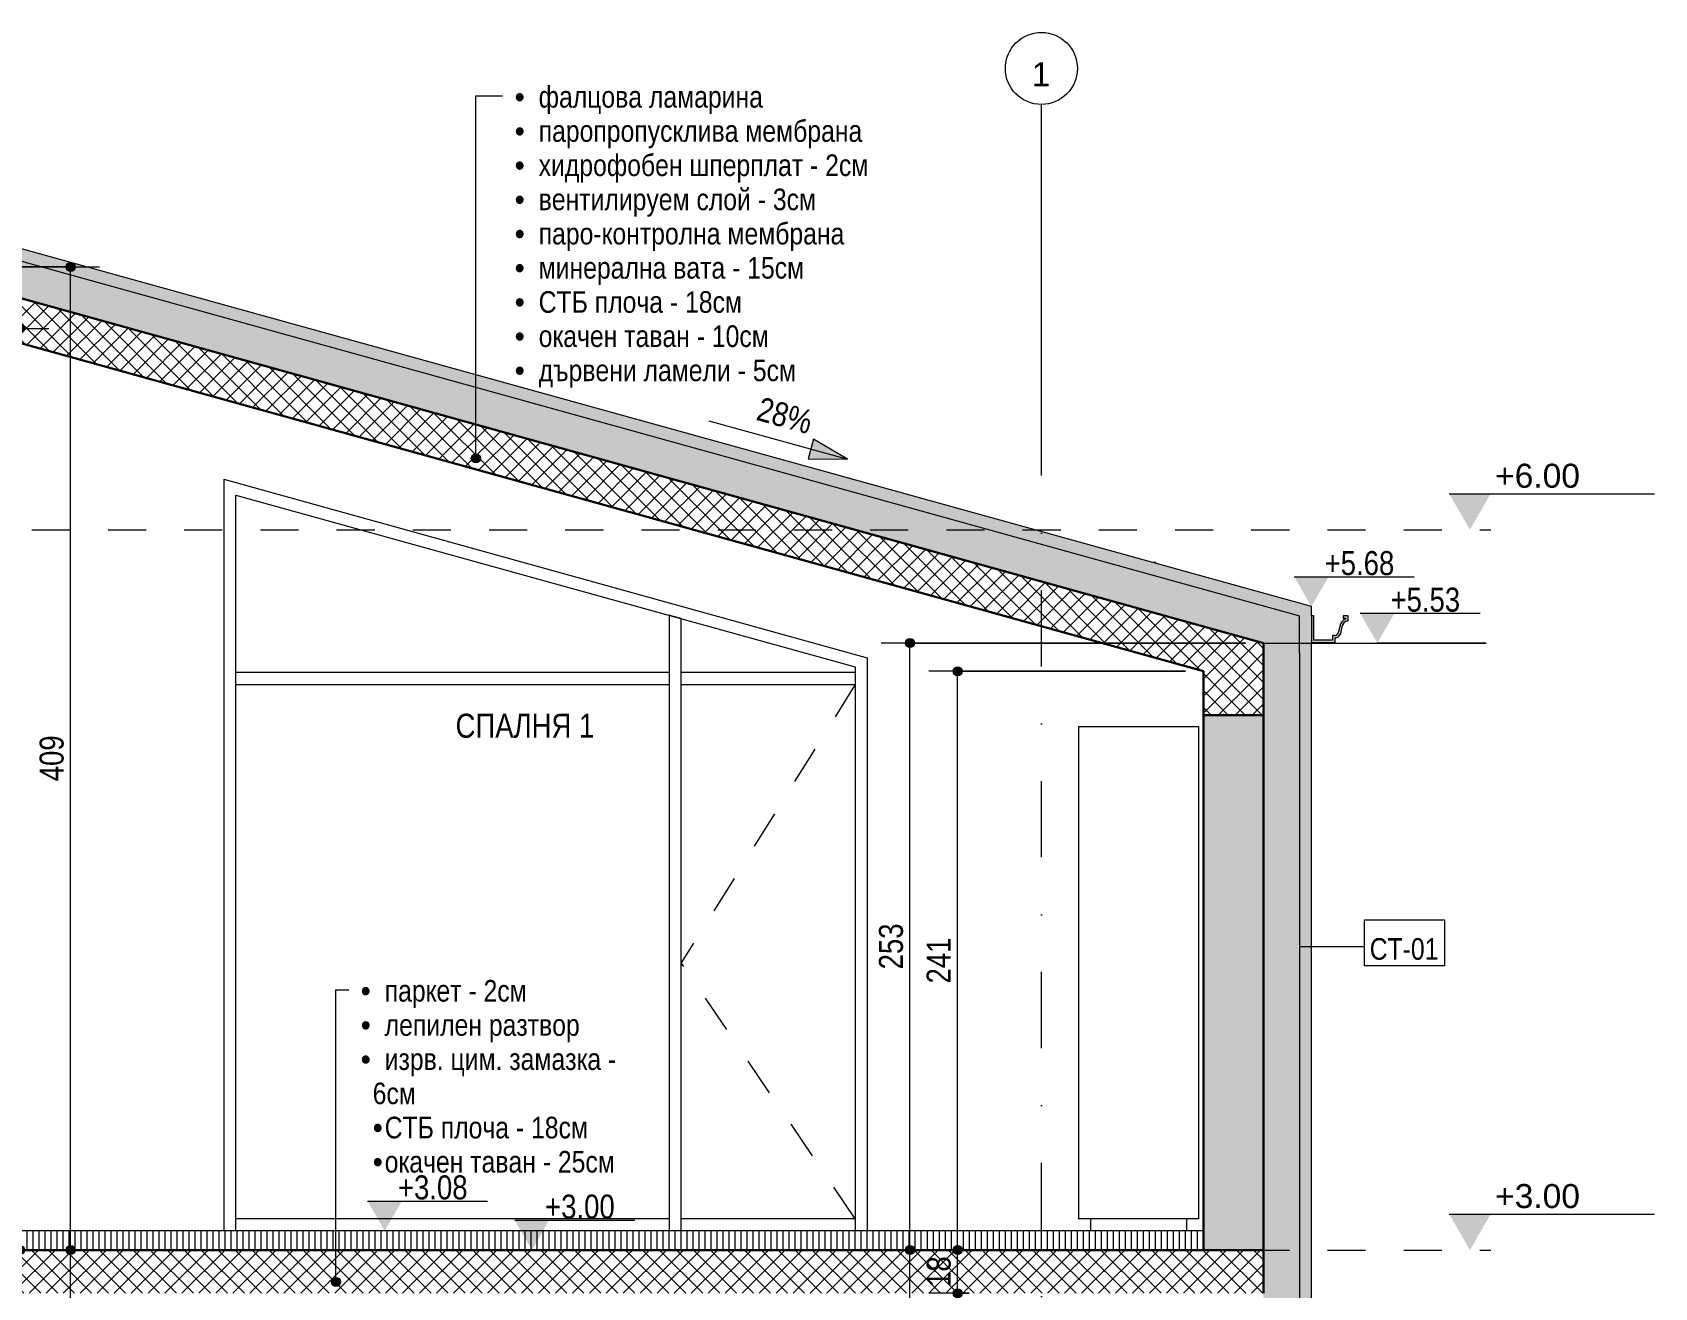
# Model space of a CAD drawing. Header units: centimetres. Extents: x -1864 to 19, y -206 to 807.
# Drawn here: x -657 to 19, y 284 to 807 of the extents above; entities that cross this region are included whole.
import ezdxf

# ---------------------------------------------------------------- set-up
doc = ezdxf.new("R2010")
doc.units = ezdxf.units.CM
doc.linetypes.add('Dash', pattern=[31.75, 15.875, -15.875])
doc.linetypes.add('Dash dot', pattern=[79.375, 31.75, -23.8125, 0, -23.8125])
for name, color, linetype, lineweight in [('A-ANNO-DIMS', 7, 'Continuous', 9), ('A-ANNO-DIMS-50', 7, 'Continuous', 9), ('A-ANNO-NOTE', 7, 'Continuous', 9), ('A-AREA-IDEN', 7, 'Continuous', 9), ('A-DETL-MBND', 7, 'Continuous', 9), ('A-DOOR', 7, 'Continuous', 9), ('A-FLOR-FNSH', 7, 'Continuous', 9), ('A-FLOR-LEVL', 7, 'Continuous', 9), ('A-FLOR-PATT', 7, 'Continuous', 9), ('A-GLAZ-CWMG', 7, 'Continuous', 9), ('A-ROOF', 7, 'Continuous', 9), ('A-ROOF-FNSH', 7, 'Continuous', 9), ('A-ROOF-MCUT', 7, 'Continuous', 9), ('A-ROOF-OTLN', 7, 'Continuous', 9), ('A-ROOF-PATT', 7, 'Continuous', 9), ('A-WALL', 7, 'Continuous', 9), ('A-WALL-FNSH', 7, 'Continuous', 9), ('A-WALL-IDEN', 7, 'Continuous', 9), ('A-WALL-PATT', 7, 'Continuous', 9), ('G-ANNO-DIMS', 7, 'Continuous', 9), ('G-ANNO-TEXT', 7, 'Continuous', 9), ('I-FURN', 7, 'Continuous', 9), ('S-BEAM', 7, 'Continuous', 9), ('S-GRID', 7, 'Continuous', 9), ('S-GRID-IDEN', 7, 'Continuous', 9)]:
    doc.layers.add(name, color=color, linetype=linetype, lineweight=lineweight)
doc.layers.add('A-DETL', color=7, linetype='Continuous', lineweight=9, true_color=0x008000)
doc.styles.add('Arial', font='arial.ttf', dxfattribs={"height": 10})
doc.styles.add('Arial Narrow', font='ARIALN.TTF', dxfattribs={"height": 10})
doc.styles.add('Arial Narrow_1', font='ARIALN.TTF', dxfattribs={"height": 10})
doc.styles.add('Arial Narrow_2', font='ARIALN.TTF', dxfattribs={"height": 9})
doc.dimstyles.new('TEC_DIM', dxfattribs={"dimscale": 30.48, "dimtxt": 10.23431, "dimasz": 0.492126, "dimexe": 0.393701, "dimexo": 0.246063, "dimgap": 0, "dimtad": 1, "dimdec": 0, "dimzin": 0, "dimdsep": 46, "dimtxsty": 'Arial Narrow', "dimblk1": 'DOTSMALL', "dimblk2": 'DOTSMALL', "dimsah": 1, "dimcen": 0.09, "dimazin": 0, "dimtfac": 1, "dimtdec": 4, "dimtix": 1, "dimtmove": 0, "dimatfit": 3, "dimfxl": 0, "dimtvp": 1, "dimtolj": 1, "dimtzin": 0, "dimarcsym": 0})
pattern_1 = [(45, (-1066.009, 333.896), (-3.535534, 3.535534), []), (135, (-1066.009, 333.896), (-3.535534, -3.535534), [])]

# ---------------------------------------------------------------- blocks, each defined once
blk = doc.blocks.new('ГАРДЕРОБ - Гардероб 210-2502721-4-4')
at = {"layer": 'I-FURN', "color": 253, "true_color": 0xaaaaaa}
for p, q in [((-221.14, 518), (-171.14, 518)), ((-221.14, 518), (-221.14, 313)), ((-171.14, 518), (-171.14, 313)), ((-171.14, 313), (-221.14, 313)), ((-216.14, 313), (-216.14, 308)), ((-176.14, 313), (-176.14, 308)), ((-176.14, 308), (-216.14, 308))]:
    blk.add_line(p, q, dxfattribs=at)
blk = doc.blocks.new('Rectangular Mullion - TEC_DOGRAMA_TERASI_EX-1911774-4-4')
at = {"layer": 'A-GLAZ-CWMG'}
for p, q in [((-572.14, 308), (-572.14, 313)), ((-391.64, 313), (-572.14, 313)), ((-391.64, 313), (-391.64, 308))]:
    blk.add_line(p, q, dxfattribs=at)
blk = doc.blocks.new('Rectangular Mullion - TEC_DOGRAMA_TERASI_EX-2486679-4-4')
at = {"layer": 'A-GLAZ-CWMG'}
blk.add_line((-314.14, 538), (-314.14, 308), dxfattribs=at)
blk = doc.blocks.new('Rectangular Mullion - TEC_DOGRAMA_TERASI_EX-1867563-4-4')
at = {"layer": 'A-GLAZ-CWMG'}
for p, q in [((-386.64, 308), (-386.64, 313)), ((-314.14, 313), (-386.64, 313)), ((-314.14, 313), (-314.14, 308))]:
    blk.add_line(p, q, dxfattribs=at)
blk = doc.blocks.new('Rectangular Mullion - TEC_DOGRAMA_TERASI_INT-2486674-4-4')
at = {"layer": 'A-GLAZ-CWMG'}
for p, q in [((-391.64, 538), (-391.64, 308)), ((-386.64, 308), (-386.64, 538))]:
    blk.add_line(p, q, dxfattribs=at)
blk = doc.blocks.new('TEC-GLASSDOOR - TEC-GLASSDOOR-2486681-4-4')
at = {"layer": 'A-DOOR', "linetype": 'Dash'}
for p in [(-314.14, 535.5), (-314.14, 313)]:
    blk.add_line(p, (-386.64, 419.68), dxfattribs=at)
blk = doc.blocks.new('Rectangular Mullion - TEC_DOGRAMA_TERASI_EX-2493953-4-4')
at = {"layer": 'A-GLAZ-CWMG'}
blk.add_line((-314.14, 542.85), (-314.14, 538), dxfattribs=at)
blk = doc.blocks.new('Rectangular Mullion - TEC_DOGRAMA_TERASI_INT-2419928-4-4')
at = {"layer": 'A-GLAZ-CWMG'}
for p, q in [((-572.14, 535.5), (-572.14, 540.5)), ((-391.64, 540.5), (-572.14, 540.5)), ((-572.14, 535.5), (-391.64, 535.5)), ((-391.64, 540.5), (-391.64, 535.5))]:
    blk.add_line(p, q, dxfattribs=at)
blk = doc.blocks.new('Rectangular Mullion - TEC_DOGRAMA_TERASI_INT-2419929-4-4')
at = {"layer": 'A-GLAZ-CWMG'}
for p, q in [((-386.64, 535.5), (-386.64, 540.5)), ((-314.14, 540.5), (-386.64, 540.5)), ((-386.64, 535.5), (-314.14, 535.5)), ((-314.14, 540.5), (-314.14, 535.5))]:
    blk.add_line(p, q, dxfattribs=at)
blk = doc.blocks.new('Rectangular Mullion - TEC_DOGRAMA_TERASI_INT-2493947-4-4')
at = {"layer": 'A-GLAZ-CWMG'}
for p, q in [((-390.48, 564.02), (-391.64, 564.35)), ((-391.64, 564.35), (-391.64, 538)), ((-386.64, 562.96), (-390.48, 564.02)), ((-386.64, 538), (-386.64, 562.96))]:
    blk.add_line(p, q, dxfattribs=at)
blk = doc.blocks.new('Rectangular Mullion - TEC_DOGRAMA_TERASI_EX-2493948-4-4')
at = {"layer": 'A-GLAZ-CWMG'}
blk.add_line((-390.48, 564.02), (-314.14, 542.85), dxfattribs=at)
blk = doc.blocks.new('Rectangular Mullion - TEC_DOGRAMA_TERASI_EX-2493949-4-4')
at = {"layer": 'A-GLAZ-CWMG'}
blk.add_line((-572.14, 614.4), (-390.48, 564.02), dxfattribs=at)
blk = doc.blocks.new('Rectangular Mullion - TEC_DOGRAMA_TERASI_EX-2493950-4-4')
at = {"layer": 'A-DETL-MBND'}
blk.add_line((-577.14, 620.98), (-577.14, 538), dxfattribs=at)
at = {"layer": 'A-GLAZ-CWMG'}
blk.add_line((-572.14, 538), (-572.14, 614.4), dxfattribs=at)
blk = doc.blocks.new('Structural Framing 2 - Structural Framing 2-2368500-4-4')
at = {"layer": 'S-BEAM'}
h = blk.add_hatch(dxfattribs=at)
h.set_pattern_fill('FP2_17', color=256, style=0, pattern_type=2)
h.set_pattern_definition(pattern_1)
h.paths.add_polyline_path([(-144.14, 522.78), (-144.14, 534.1), (-169.14, 541.04), (-169.14, 522.78), (-167.84, 522.78)])
at = {"layer": 'A-DETL', "color": 7, "lineweight": 30}
for p, q in [((-144.14, 522.78), (-144.14, 534.1)), ((-169.14, 522.78), (-144.14, 522.78))]:
    blk.add_line(p, q, dxfattribs=at)
at = {"layer": 'S-BEAM', "lineweight": 30}
blk.add_line((-169.14, 541.04), (-169.14, 522.78), dxfattribs=at)
blk = doc.blocks.new('Rectangular Mullion - TEC_DOGRAMA_TERASI_EX-2486685-4-4')
at = {"layer": 'A-DETL-MBND'}
blk.add_line((-577.14, 538), (-577.14, 308), dxfattribs=at)
at = {"layer": 'A-GLAZ-CWMG'}
blk.add_line((-572.14, 308), (-572.14, 538), dxfattribs=at)
blk = doc.blocks.new('Level - w_ name-271244-4-4')
at = {"layer": 'A-FLOR-LEVL'}
blk.add_hatch(color=256, dxfattribs=at).paths.add_polyline_path([(-66.78, 15), (-49.46, 15), (-58.12, 0)])
blk.add_line((-66.78, 15), (18.8, 15), dxfattribs=at)
blk = doc.blocks.new('Grid - TEC_GRID_CIRCLE-145857-4-4')
at = {"layer": 'S-GRID-IDEN'}
blk.add_circle((-696.64, 792.09), 15, dxfattribs=at)
blk = doc.blocks.new('Spot Elevations - ELEVATION_PROJECT-150941-4-4')
at = {"layer": 'A-ANNO-NOTE'}
blk.add_hatch(color=256, dxfattribs=at).paths.add_polyline_path([(-1311.2, 698.09), (-1296.89, 698.09), (-1304.04, 685.69)])
blk.add_line((-1311.2, 698.09), (-1261.2, 698.09), dxfattribs=at)
blk = doc.blocks.new('DIMBLOCK61-4-4')
at = {"layer": 'A-ANNO-DIMS-50', "transparency": 16777216}
h = blk.add_hatch(color=256, dxfattribs=at)
edge = h.paths.add_edge_path()
edge.add_arc((-662.06, 683.86), 1.88, 0, 360)
h = blk.add_hatch(color=256, dxfattribs=at)
edge = h.paths.add_edge_path()
edge.add_arc((-662.06, 300), 1.88, 0, 360)
for p, q in [((-676.64, 683.86), (-650.06, 683.86)), ((-662.06, 683.86), (-676.64, 683.86)), ((-662.06, 300), (-662.06, 683.86)), ((-657.21, 300), (-674.06, 300)), ((-662.06, 300), (-657.21, 300))]:
    blk.add_line(p, q, dxfattribs=at)
for centre in [(-662.06, 683.86), (-662.06, 300)]:
    blk.add_circle(centre, 1.88, dxfattribs=at)
at = {"layer": 'A-ANNO-DIMS-50', "color": 0, "transparency": 16777216, "insert": (-674.98, 482.43), "char_height": 10, "width": 22.8079, "attachment_point": 1, "rotation": 90, "line_spacing_factor": 0.974696, "style": 'Arial Narrow'}
blk.add_mtext('384', dxfattribs=at)
blk = doc.blocks.new('_DotSmall')
at = {"color": 0, "linetype": 'ByBlock', "const_width": 0.5}
blk.add_lwpolyline([(-0.0625, 0, 1), (0.0625, 0, 1)], format="xyb", close=True, dxfattribs=at)
blk = doc.blocks.new('DIMBLOCK63-4-4')
at = {"layer": 'A-ANNO-DIMS-50', "transparency": 16777216}
h = blk.add_hatch(color=256, dxfattribs=at)
edge = h.paths.add_edge_path()
edge.add_arc((-641.02, 300), 1.88, 0, 360)
h = blk.add_hatch(color=256, dxfattribs=at)
edge = h.paths.add_edge_path()
edge.add_arc((-641.02, 0), 1.87, 0, 360)
for p, q in [((-636.17, 300), (-653.02, 300)), ((-641.02, 0), (-641.02, 300)), ((-641.02, 300), (-636.17, 300)), ((-636.17, 0), (-653.02, 0)), ((-641.02, 0), (-636.17, 0))]:
    blk.add_line(p, q, dxfattribs=at)
for centre, radius in [((-641.02, 300), 1.88), ((-641.02, 0), 1.87)]:
    blk.add_circle(centre, radius, dxfattribs=at)
at = {"layer": 'A-ANNO-DIMS-50', "color": 0, "transparency": 16777216, "insert": (-653.94, 140.5), "char_height": 10, "width": 22.8079, "attachment_point": 1, "rotation": 90, "line_spacing_factor": 0.974696, "style": 'Arial Narrow'}
blk.add_mtext('300', dxfattribs=at)
blk = doc.blocks.new('DIMBLOCK64-4-4')
at = {"layer": 'A-ANNO-DIMS-50', "transparency": 16777216}
h = blk.add_hatch(color=256, dxfattribs=at)
edge = h.paths.add_edge_path()
edge.add_arc((-641.02, 709.47), 1.88, 0, 360)
h = blk.add_hatch(color=256, dxfattribs=at)
edge = h.paths.add_edge_path()
edge.add_arc((-641.02, 300), 1.88, 0, 360)
for p, q in [((-701.64, 709.47), (-629.02, 709.47)), ((-641.02, 709.47), (-701.64, 709.47)), ((-641.02, 300), (-641.02, 709.47)), ((-636.17, 300), (-653.02, 300)), ((-641.02, 300), (-636.17, 300))]:
    blk.add_line(p, q, dxfattribs=at)
for centre in [(-641.02, 709.47), (-641.02, 300)]:
    blk.add_circle(centre, 1.88, dxfattribs=at)
at = {"layer": 'A-ANNO-DIMS-50', "color": 0, "transparency": 16777216, "insert": (-653.94, 495.23), "char_height": 10, "width": 22.8079, "attachment_point": 1, "rotation": 90, "line_spacing_factor": 0.974696, "style": 'Arial Narrow'}
blk.add_mtext('409', dxfattribs=at)
blk = doc.blocks.new('DIMBLOCK68-4-4')
at = {"layer": 'A-ANNO-DIMS-50', "transparency": 16777216}
h = blk.add_hatch(color=256, dxfattribs=at)
edge = h.paths.add_edge_path()
edge.add_arc((-271.52, 300), 1.88, 0, 360)
h = blk.add_hatch(color=256, dxfattribs=at)
edge = h.paths.add_edge_path()
edge.add_arc((-271.52, 282), 1.88, 0, 360)
for p, q in [((-266.67, 300), (-283.52, 300)), ((-271.52, 282), (-271.52, 300)), ((-271.52, 300), (-266.67, 300)), ((-266.67, 282), (-283.52, 282)), ((-271.52, 282), (-266.67, 282))]:
    blk.add_line(p, q, dxfattribs=at)
for centre in [(-271.52, 300), (-271.52, 282)]:
    blk.add_circle(centre, 1.88, dxfattribs=at)
at = {"layer": 'A-ANNO-DIMS-50', "color": 0, "transparency": 16777216, "insert": (-284.45, 284.66), "char_height": 10, "width": 15.2053, "attachment_point": 1, "rotation": 90, "line_spacing_factor": 0.974696, "style": 'Arial Narrow'}
blk.add_mtext('18', dxfattribs=at)
blk = doc.blocks.new('DIMBLOCK69-4-4')
at = {"layer": 'A-ANNO-DIMS-50', "transparency": 16777216}
h = blk.add_hatch(color=256, dxfattribs=at)
edge = h.paths.add_edge_path()
edge.add_arc((-271.52, 541.04), 1.88, 0, 360)
h = blk.add_hatch(color=256, dxfattribs=at)
edge = h.paths.add_edge_path()
edge.add_arc((-271.52, 300), 1.88, 0, 360)
for p, q in [((-176.64, 541.04), (-283.52, 541.04)), ((-271.52, 300), (-271.52, 541.04)), ((-271.52, 541.04), (-176.64, 541.04)), ((-266.67, 300), (-283.52, 300)), ((-271.52, 300), (-266.67, 300))]:
    blk.add_line(p, q, dxfattribs=at)
for centre in [(-271.52, 541.04), (-271.52, 300)]:
    blk.add_circle(centre, 1.88, dxfattribs=at)
at = {"layer": 'A-ANNO-DIMS-50', "color": 0, "transparency": 16777216, "insert": (-284.45, 411.02), "char_height": 10, "width": 22.8079, "attachment_point": 1, "rotation": 90, "line_spacing_factor": 0.974696, "style": 'Arial Narrow'}
blk.add_mtext('241', dxfattribs=at)
blk = doc.blocks.new('DIMBLOCK71-4-4')
at = {"layer": 'A-ANNO-DIMS-50', "transparency": 16777216}
h = blk.add_hatch(color=256, dxfattribs=at)
edge = h.paths.add_edge_path()
edge.add_arc((-291.38, 300), 1.88, 0, 360)
h = blk.add_hatch(color=256, dxfattribs=at)
edge = h.paths.add_edge_path()
edge.add_arc((-291.38, 0), 1.87, 0, 360)
for p, q in [((-286.53, 300), (-303.38, 300)), ((-291.38, 0), (-291.38, 300)), ((-291.38, 300), (-286.53, 300)), ((-286.53, 0), (-303.38, 0)), ((-291.38, 0), (-286.53, 0))]:
    blk.add_line(p, q, dxfattribs=at)
for centre, radius in [((-291.38, 300), 1.88), ((-291.38, 0), 1.87)]:
    blk.add_circle(centre, radius, dxfattribs=at)
at = {"layer": 'A-ANNO-DIMS-50', "color": 0, "transparency": 16777216, "insert": (-304.31, 140.5), "char_height": 10, "width": 22.8079, "attachment_point": 1, "rotation": 90, "line_spacing_factor": 0.974696, "style": 'Arial Narrow'}
blk.add_mtext('300', dxfattribs=at)
blk = doc.blocks.new('DIMBLOCK72-4-4')
at = {"layer": 'A-ANNO-DIMS-50', "transparency": 16777216}
h = blk.add_hatch(color=256, dxfattribs=at)
edge = h.paths.add_edge_path()
edge.add_arc((-291.38, 552.78), 1.88, 0, 360)
h = blk.add_hatch(color=256, dxfattribs=at)
edge = h.paths.add_edge_path()
edge.add_arc((-291.38, 300), 1.88, 0, 360)
for p, q in [((-151.64, 552.78), (-303.38, 552.78)), ((-291.38, 300), (-291.38, 552.78)), ((-291.38, 552.78), (-151.64, 552.78)), ((-286.53, 300), (-303.38, 300)), ((-291.38, 300), (-286.53, 300))]:
    blk.add_line(p, q, dxfattribs=at)
for centre in [(-291.38, 552.78), (-291.38, 300)]:
    blk.add_circle(centre, 1.88, dxfattribs=at)
at = {"layer": 'A-ANNO-DIMS-50', "color": 0, "transparency": 16777216, "insert": (-304.31, 416.89), "char_height": 10, "width": 22.8079, "attachment_point": 1, "rotation": 90, "line_spacing_factor": 0.974696, "style": 'Arial Narrow'}
blk.add_mtext('253', dxfattribs=at)

msp = doc.modelspace()

# ---------------------------------------------------------------- hatches: boundary and pattern name
at = {"layer": 'A-FLOR-PATT', "true_color": 0x787878}
h = msp.add_hatch(dxfattribs=at)
h.set_pattern_fill('FP2_15', color=8, style=0, pattern_type=2)
h.set_pattern_definition([(270, (-964.143, 308), (2.5, -9e-15), [])])
h.paths.add_polyline_path([(-176.14, 300), (-169.14, 300), (-169.14, 308), (-1574.14, 308), (-1574.14, 300), (-197.07, 300)])
at = {"layer": 'A-FLOR-PATT'}
h = msp.add_hatch(dxfattribs=at)
h.set_pattern_fill('FP2_17', color=256, style=0, pattern_type=2)
h.set_pattern_definition(pattern_1)
h.paths.add_polyline_path([(-167.84, 282), (-144.14, 282), (-144.14, 300), (-1574.14, 300), (-1574.14, 282), (-169.14, 282)])
at = {"layer": 'A-ROOF-PATT', "true_color": 0xc0c0c0}
for points in [[(-124.14, 562.8), (-124.14, 567.99), (-729.14, 735.77), (-729.14, 730.58), (-129.14, 564.19)], [(-114.5, 552.99), (-114.36, 553.05), (-114.3, 553.19), (-114.3, 554.75), (-114.21, 554.93), (-114.03, 555.02), (-112.54, 555.83), (-111.81, 557.36), (-111.32, 559.69), (-110.59, 561.23), (-108.96, 562.1), (-108.9, 562.24), (-108.9, 563.92), (-108.98, 564.11), (-109.16, 564.18), (-110.86, 564.18), (-110.86, 563.18), (-109.9, 563.18), (-109.9, 562.85), (-111.52, 561.69), (-112.3, 559.86), (-112.8, 557.52), (-113.36, 556.42), (-114.52, 555.97), (-115.3, 555.97), (-115.3, 553.99), (-123.14, 553.99), (-123.14, 564.18), (-124.14, 564.18), (-124.14, 552.99)]]:
    msp.add_hatch(color=9, dxfattribs=at).paths.add_polyline_path(points)
at = {"layer": 'A-ROOF-PATT', "true_color": 0xffff80}
msp.add_hatch(color=51, dxfattribs=at).paths.add_polyline_path([(-129.14, 548.62), (-129.14, 564.19), (-724.14, 729.2), (-724.14, 713.63), (-144.14, 552.78)])
at = {"layer": 'A-ROOF-PATT'}
h = msp.add_hatch(dxfattribs=at)
h.set_pattern_fill('FP2_17', color=256, style=0, pattern_type=2)
h.set_pattern_definition(pattern_1)
h.paths.add_polyline_path([(-144.14, 534.1), (-144.14, 552.78), (-709.14, 709.47), (-709.14, 690.79), (-167.84, 540.67)])
at = {"layer": 'A-ROOF-PATT', "lineweight": 5, "true_color": 0xc0c0c0}
msp.add_hatch(color=9, dxfattribs=at).paths.add_polyline_path([(-188.9, 585.95), (-188.9, 586.11), (-189.16, 586.37), (-190.41, 586.37), (-189.06, 585.99)])
at = {"layer": 'A-WALL-PATT', "true_color": 0xc0c0c0}
msp.add_hatch(color=9, dxfattribs=at).paths.add_polyline_path([(-129.14, 245), (-124.14, 245), (-124.14, 562.8), (-129.14, 564.19), (-129.14, 342.7)])
at = {"layer": 'A-WALL-PATT', "lineweight": 5, "true_color": 0xffff80}
msp.add_hatch(color=51, dxfattribs=at).paths.add_polyline_path([(-129.14, 300), (-129.14, 548.62), (-144.14, 552.78), (-144.14, 300)])
at = {"layer": 'A-WALL-PATT', "true_color": 0x808080}
msp.add_hatch(color=8, dxfattribs=at).paths.add_polyline_path([(-169.14, 300), (-144.14, 300), (-144.14, 522.78), (-169.14, 522.78), (-169.14, 308)])
at = {"layer": 'A-WALL-PATT', "true_color": 0xffff80}
msp.add_hatch(color=51, dxfattribs=at).paths.add_polyline_path([(-129.14, 245), (-129.14, 300), (-144.14, 300), (-144.14, 245)])
at = {"layer": 'G-ANNO-DIMS'}
msp.add_hatch(color=256, dxfattribs=at).paths.add_polyline_path([(-317.4, 629.37), (-331.56, 637.71), (-333.83, 629.51)])
at = {"layer": 'G-ANNO-TEXT'}
h = msp.add_hatch(color=256, dxfattribs=at)
edge = h.paths.add_edge_path()
edge.add_arc((-472.22, 629.72), 1.88, 0, 360)
h = msp.add_hatch(color=256, dxfattribs=at)
edge = h.paths.add_edge_path()
edge.add_arc((-530.48, 286.75), 1.88, 0, 360)

# ---------------------------------------------------------------- linework, layer by layer
at = {"layer": 'A-FLOR-FNSH'}
for p, q in [((-216.14, 308), (-1574.14, 308)), ((-169.14, 308), (-176.14, 308))]:
    msp.add_line(p, q, dxfattribs=at)
at = {"layer": 'A-FLOR-FNSH', "lineweight": 30}
for p, q in [((-169.14, 300), (-169.14, 308)), ((-144.14, 300), (-1574.14, 300)), ((-144.14, 282), (-144.14, 300))]:
    msp.add_line(p, q, dxfattribs=at)
at = {"layer": 'A-FLOR-LEVL', "linetype": 'Dash'}
for p, q in [((-1863.7, 600), (-49.46, 600)), ((-1863.7, 300), (-49.46, 300))]:
    msp.add_line(p, q, dxfattribs=at)
at = {"layer": 'A-ROOF', "lineweight": 30}
for p, q in [((-144.14, 552.78), (-709.14, 709.47)), ((-684.14, 683.86), (-169.14, 541.04))]:
    msp.add_line(p, q, dxfattribs=at)
at = {"layer": 'A-ROOF'}
msp.add_line((-129.14, 548.62), (-129.14, 564.19), dxfattribs=at)
at = {"layer": 'A-ROOF-FNSH'}
for p, q in [((-124.14, 567.99), (-729.14, 735.77)), ((-724.14, 729.2), (-129.14, 564.19)), ((-124.14, 564.18), (-124.14, 567.99))]:
    msp.add_line(p, q, dxfattribs=at)
at = {"layer": 'A-ROOF-MCUT'}
for p, q in [((-123.14, 564.18), (-124.14, 564.18)), ((-124.14, 564.18), (-124.14, 552.99)), ((-123.14, 553.99), (-123.14, 564.18)), ((-109.16, 564.18), (-110.86, 564.18)), ((-110.86, 564.18), (-110.86, 563.18)), ((-110.86, 563.18), (-109.9, 563.18)), ((-109.9, 563.18), (-109.9, 562.85)), ((-108.9, 562.24), (-108.9, 563.92)), ((-114.52, 555.97), (-115.3, 555.97)), ((-115.3, 555.97), (-115.3, 553.99)), ((-114.3, 553.19), (-114.3, 554.75)), ((-112.3, 559.86), (-112.8, 557.52)), ((-111.81, 557.36), (-111.32, 559.69)), ((-124.14, 552.99), (-114.5, 552.99)), ((-115.3, 553.99), (-123.14, 553.99))]:
    msp.add_line(p, q, dxfattribs=at)
for centre, radius, start, end in [((-108.61, 559.35), 3.73, 110.32225, 172.11681), ((-108.61, 559.35), 2.73, 100.46368, 172.80947), ((-109.16, 563.92), 0.261, 0, 90), ((-109.1, 562.24), 0.2, 270, 360), ((-114.52, 557.7), 1.73, 270, 354.0375), ((-113.98, 554.69), 0.333, 98.74106, 168.05335), ((-114.52, 557.7), 2.73, 280.46368, 352.80947), ((-114.5, 553.19), 0.2, 270, 0)]:
    msp.add_arc(centre, radius, start, end, dxfattribs=at)
at = {"layer": 'A-ROOF-OTLN'}
for p, q in [((-189.16, 586.37), (-190.41, 586.37)), ((-188.9, 585.95), (-188.9, 586.11))]:
    msp.add_line(p, q, dxfattribs=at)
msp.add_arc((-189.16, 586.11), 0.261, 0, 90, dxfattribs=at)
at = {"layer": 'A-WALL'}
for p, q in [((-577.14, 620.98), (-309.14, 546.65)), ((-309.14, 546.65), (-309.14, 308)), ((-144.14, 534.1), (-144.14, 522.78)), ((-144.14, 522.78), (-169.14, 522.78))]:
    msp.add_line(p, q, dxfattribs=at)
at = {"layer": 'A-WALL', "lineweight": 30}
for p, q in [((-144.14, 552.78), (-144.14, 534.1)), ((-169.14, 522.78), (-169.14, 308)), ((-144.14, 522.78), (-144.14, 300))]:
    msp.add_line(p, q, dxfattribs=at)
at = {"layer": 'A-WALL-FNSH'}
for p, q in [((-129.14, 548.62), (-129.14, 245)), ((-124.14, 245), (-124.14, 552.99))]:
    msp.add_line(p, q, dxfattribs=at)
at = {"layer": 'A-WALL-IDEN'}
msp.add_line((-129.14, 426.39), (-102.1, 426.39), dxfattribs=at)
at = {"layer": 'A-WALL-IDEN', "flags": 128}
msp.add_lwpolyline([(-102.1, 437.52), (-68.65, 437.52), (-68.65, 418.32), (-102.1, 418.32)], close=True, dxfattribs=at)
at = {"layer": 'G-ANNO-DIMS'}
for p, q in [((-375.22, 645.4), (-317.4, 629.37)), ((-331.56, 637.71), (-333.83, 629.51)), ((-317.4, 629.37), (-331.56, 637.71)), ((-333.83, 629.51), (-317.4, 629.37)), ((-144.14, 552.78), (-51.28, 552.78)), ((-51.28, 552.78), (-96.71, 552.78))]:
    msp.add_line(p, q, dxfattribs=at)
at = {"layer": 'G-ANNO-TEXT'}
for p, q in [((-472.22, 780.63), (-461.05, 780.63)), ((-472.22, 629.72), (-472.22, 780.63)), ((-530.48, 408.32), (-525.19, 408.32)), ((-530.48, 286.75), (-530.48, 408.32))]:
    msp.add_line(p, q, dxfattribs=at)
for centre in [(-472.22, 629.72), (-530.48, 286.75)]:
    msp.add_circle(centre, 1.88, dxfattribs=at)
at = {"layer": 'S-GRID', "color": 1, "lineweight": 18, "true_color": 0xff0000}
msp.add_line((-236.64, 652.09), (-236.64, 777.09), dxfattribs=at)
at = {"layer": 'S-GRID', "color": 1, "linetype": 'Dash dot', "lineweight": 18, "true_color": 0xff0000}
msp.add_line((-236.64, -92.75), (-236.64, 652.09), dxfattribs=at)

# ---------------------------------------------------------------- block references
at = {"layer": 'A-DETL', "color": 7, "lineweight": 30}
msp.add_blockref('Structural Framing 2 - Structural Framing 2-2368500-4-4', (0, 0), dxfattribs=at)
at = {"layer": 'A-DETL-MBND'}
for name in ['Rectangular Mullion - TEC_DOGRAMA_TERASI_EX-2493950-4-4', 'Rectangular Mullion - TEC_DOGRAMA_TERASI_EX-2486685-4-4']:
    msp.add_blockref(name, (0, 0), dxfattribs=at)
at = {"layer": 'A-DOOR'}
msp.add_blockref('TEC-GLASSDOOR - TEC-GLASSDOOR-2486681-4-4', (0, 0), dxfattribs=at)
at = {"layer": 'A-FLOR-LEVL'}
for p in [(0, 600), (0, 300)]:
    msp.add_blockref('Level - w_ name-271244-4-4', p, dxfattribs=at)
at = {"layer": 'A-GLAZ-CWMG'}
for name in ['Rectangular Mullion - TEC_DOGRAMA_TERASI_EX-2493949-4-4', 'Rectangular Mullion - TEC_DOGRAMA_TERASI_INT-2493947-4-4', 'Rectangular Mullion - TEC_DOGRAMA_TERASI_EX-2493948-4-4', 'Rectangular Mullion - TEC_DOGRAMA_TERASI_EX-2493953-4-4', 'Rectangular Mullion - TEC_DOGRAMA_TERASI_INT-2419928-4-4', 'Rectangular Mullion - TEC_DOGRAMA_TERASI_INT-2486674-4-4', 'Rectangular Mullion - TEC_DOGRAMA_TERASI_INT-2419929-4-4', 'Rectangular Mullion - TEC_DOGRAMA_TERASI_EX-2486679-4-4', 'Rectangular Mullion - TEC_DOGRAMA_TERASI_EX-1911774-4-4', 'Rectangular Mullion - TEC_DOGRAMA_TERASI_EX-1867563-4-4']:
    msp.add_blockref(name, (0, 0), dxfattribs=at)
at = {"layer": 'G-ANNO-DIMS'}
for p in [(1179.9, -117.7), (1207.34, -132.91), (793.87, -377.69), (855.17, -385.69)]:
    msp.add_blockref('Spot Elevations - ELEVATION_PROJECT-150941-4-4', p, dxfattribs=at)
at = {"layer": 'I-FURN', "color": 253, "true_color": 0xaaaaaa}
msp.add_blockref('ГАРДЕРОБ - Гардероб 210-2502721-4-4', (0, 0), dxfattribs=at)
at = {"layer": 'S-GRID-IDEN'}
msp.add_blockref('Grid - TEC_GRID_CIRCLE-145857-4-4', (460, 0), dxfattribs=at)

# ---------------------------------------------------------------- texts
at = {"layer": 'A-AREA-IDEN', "insert": (-451.78, 513.21), "char_height": 10, "width": 58.9, "attachment_point": 8, "line_spacing_factor": 0.949189, "style": 'Arial Narrow_1'}
msp.add_mtext('\\pt63.5,127,190.5,254,317.5,381,444.5,508,571.5,635,698.5,762,825.5,889,952.5,1016,1079.5,1143,1206.5,1270,1333.5,1397,1460.5,1524,1587.5,1651,1714.5,1778,1841.5,1905,1968.5,2032;{\\fArial Narrow|b0|i0|c204|p34;СПАЛНЯ }1', dxfattribs=at)
at = {"layer": 'A-FLOR-LEVL', "char_height": 10, "width": 36.4, "attachment_point": 4, "line_spacing_factor": 0.936439, "style": 'Arial'}
for s, insert in [('\\pt5,10,15,20,25,30,35,40,45,50,55,60,65,70,75,80,85,90,95,100,105,110,115,120,125,130,135,140,145,150,155,160;+6.00', (-47.62, 622.41)), ('\\pt5,10,15,20,25,30,35,40,45,50,55,60,65,70,75,80,85,90,95,100,105,110,115,120,125,130,135,140,145,150,155,160;+3.00', (-47.62, 322.41))]:
    msp.add_mtext(s, dxfattribs=dict(at, insert=insert))
at = {"layer": 'A-WALL-IDEN', "insert": (-85.55, 425.33), "char_height": 9, "width": 28.45, "attachment_point": 5, "line_spacing_factor": 0.949189, "style": 'Arial Narrow_2'}
msp.add_mtext('\\pt25.00002,50.00004,74.99997,99.99999,125.00001,150.00003,174.99996,199.99998,225,250.00002,275.00004,299.99997,324.99999,350.00001,375.00003,399.99996,424.99998,450,475.00002,500.00004,524.99997,549.99999,575.00001,600.00003,624.99996,649.99998,675,700.00002,725.00004,749.99997,774.99999,800.00001;{\\fArial Narrow|b0|i0|c204|p34;СТ}-01', dxfattribs=at)
at = {"layer": 'G-ANNO-DIMS', "insert": (-353.19, 655.47), "char_height": 10, "width": 27.5081, "attachment_point": 1, "rotation": 344.5, "line_spacing_factor": 0.974696, "style": 'Arial Narrow'}
msp.add_mtext('28%', dxfattribs=at)
at = {"layer": 'G-ANNO-DIMS', "char_height": 10, "width": 34.7536, "attachment_point": 1, "line_spacing_factor": 0.974696, "style": 'Arial Narrow'}
for s, insert in [('+5.68', (-118.62, 591.08)), ('+5.53', (-91.19, 575.87)), ('+3.08', (-504.66, 331.09)), ('+3.00', (-443.36, 323.09))]:
    msp.add_mtext(s, dxfattribs=dict(at, insert=insert))
at = {"layer": 'G-ANNO-TEXT', "char_height": 9, "attachment_point": 1, "line_spacing_factor": 0.949189, "style": 'Arial Narrow_2'}
for s, insert, width in [('\\pi-5.00004,l5.00004,t9.99999,15.00003,19.99998,25.00002,29.99997,35.00001,39.99996,45,50.00004,54.99999,60.00003,64.99998,70.00002,74.99997,80.00001,84.99996,90,95.00004,99.99999,105.00003,109.99998,115.00002,119.99997,125.00001,129.99996,135,140.00004,144.99999,150.00003,154.99998,160.00002;{\\fSymbol|b0|i0|c2|p18;·^I\\fArial Narrow|b0|i0|c204|p34;фалцова ламарина\\P\\fSymbol|b0|i0|c2|p18;·^I\\fArial Narrow|b0|i0|c204|p34;паропропусклива мембрана\\P\\fSymbol|b0|i0|c2|p18;·^I\\fArial Narrow|b0|i0|c204|p34;хидрофобен шперплат }- 2{\\fArial Narrow|b0|i0|c204|p34;см\\P\\fSymbol|b0|i0|c2|p18;·^I\\fArial Narrow|b0|i0|c204|p34;вентилируем слой }- 3{\\fArial Narrow|b0|i0|c204|p34;см\\P\\fSymbol|b0|i0|c2|p18;·^I\\fArial Narrow|b0|i0|c204|p34;паро}-{\\fArial Narrow|b0|i0|c204|p34;контролна мембрана\\P\\fSymbol|b0|i0|c2|p18;·^I\\fArial Narrow|b0|i0|c204|p34;минерална вата }- 15{\\fArial Narrow|b0|i0|c204|p34;см\\P\\fSymbol|b0|i0|c2|p18;·^I\\fArial Narrow|b0|i0|c204|p34;СТБ плоча }- 18{\\fArial Narrow|b0|i0|c204|p34;см\\P\\fSymbol|b0|i0|c2|p18;·^I\\fArial Narrow|b0|i0|c204|p34;окачен таван }- 10{\\fArial Narrow|b0|i0|c204|p34;см\\P\\fSymbol|b0|i0|c2|p18;·^I\\fArial Narrow|b0|i0|c204|p34;дървени ламели }- 5{\\fArial Narrow|b0|i0|c204|p34;см}', (-456.05, 784.78), 216.6), ('\\pi-5.00004,l5.00004,t9.99999,15.00003,19.99998,25.00002,29.99997,35.00001,39.99996,45,50.00004,54.99999,60.00003,64.99998,70.00002,74.99997,80.00001,84.99996,90,95.00004,99.99999,105.00003,109.99998,115.00002,119.99997,125.00001,129.99996,135,140.00004,144.99999,150.00003,154.99998,160.00002;{\\fSymbol|b0|i0|c2|p18;·^I\\fArial Narrow|b0|i0|c204|p34;паркет }- 2{\\fArial Narrow|b0|i0|c204|p34;см\\P\\fSymbol|b0|i0|c2|p18;·^I\\fArial Narrow|b0|i0|c204|p34;лепилен разтвор \\P\\fSymbol|b0|i0|c2|p18;·^I\\fArial Narrow|b0|i0|c204|p34;изрв}. {\\fArial Narrow|b0|i0|c204|p34;цим}. {\\fArial Narrow|b0|i0|c204|p34;замазка }- \\P\\pi0,t5.00004,9.99999,15.00003,19.99998,25.00002,29.99997,35.00001,39.99996,45,50.00004,54.99999,60.00003,64.99998,70.00002,74.99997,80.00001,84.99996,90,95.00004,99.99999,105.00003,109.99998,115.00002,119.99997,125.00001,129.99996,135,140.00004,144.99999,150.00003,154.99998,160.00002;6{\\fArial Narrow|b0|i0|c204|p34;см \\P\\pi-5.00004,t9.99999,15.00003,19.99998,25.00002,29.99997,35.00001,39.99996,45,50.00004,54.99999,60.00003,64.99998,70.00002,74.99997,80.00001,84.99996,90,95.00004,99.99999,105.00003,109.99998,115.00002,119.99997,125.00001,129.99996,135,140.00004,144.99999,150.00003,154.99998,160.00002;\\fSymbol|b0|i0|c2|p18;·^I\\fArial Narrow|b0|i0|c204|p34;СТБ плоча }- 18{\\fArial Narrow|b0|i0|c204|p34;см\\P\\fSymbol|b0|i0|c2|p18;·^I\\fArial Narrow|b0|i0|c204|p34;окачен таван }- 25{\\fArial Narrow|b0|i0|c204|p34;см}', (-520.19, 412.47), 123.927)]:
    msp.add_mtext(s, dxfattribs=dict(at, insert=insert, width=width))
at = {"layer": 'S-GRID-IDEN', "insert": (-236.8, 789.71), "char_height": 10, "width": 8.25, "attachment_point": 5, "line_spacing_factor": 0.936439, "style": 'Arial'}
msp.add_mtext('\\pt50,100,150,200,250,300,350,400,450,500,550,600,650,700,750,800,850,900,950,1000,1050,1100,1150,1200,1250,1300,1350,1400,1450,1500,1550,1600;1', dxfattribs=at)

# ---------------------------------------------------------------- dimensions: what is measured, and where the dimension line sits
at = {"layer": 'A-ANNO-DIMS'}
for base, p1, p2, override, picture, middle in [((-641.02, 709.47), (-643.67, 300), (-709.14, 709.47), {"dimpost": '<>', "dimfxl": 414.672703}, 'DIMBLOCK64-4-4', (-646.13, 504.74)), ((-662.06, 683.86), (-664.71, 300), (-684.14, 683.86), {"dimpost": '<>', "dimfxl": 384.350484}, 'DIMBLOCK61-4-4', (-667.17, 491.93)), ((-291.38, 552.78), (-294.03, 300), (-144.14, 552.78), {"dimpost": '<>', "dimfxl": 293.881003}, 'DIMBLOCK72-4-4', (-296.49, 426.39)), ((-271.52, 541.04), (-274.17, 300), (-169.14, 541.04), {"dimpost": '<>', "dimfxl": 262.925753}, 'DIMBLOCK69-4-4', (-276.54, 420.52)), ((-641.02, 300), (-643.67, 0), (-643.67, 300), {"dimpost": '<>', "dimfxl": 300}, 'DIMBLOCK63-4-4', (-646.13, 150)), ((-291.38, 300), (-294.03, 0), (-294.03, 300), {"dimpost": '<>', "dimfxl": 300}, 'DIMBLOCK71-4-4', (-296.49, 150)), ((-271.52, 300), (-274.17, 282), (-274.17, 300), {"dimpost": '<>', "dimfxl": 18}, 'DIMBLOCK68-4-4', (-276.63, 291))]:
    dim = msp.add_linear_dim(base=base, p1=p1, p2=p2, angle=90, dimstyle='TEC_DIM', override=override, dxfattribs=at)
    dim.commit()
    dim.dimension.update_dxf_attribs({"geometry": picture, "text_midpoint": middle})

doc.saveas('drawing.dxf')
